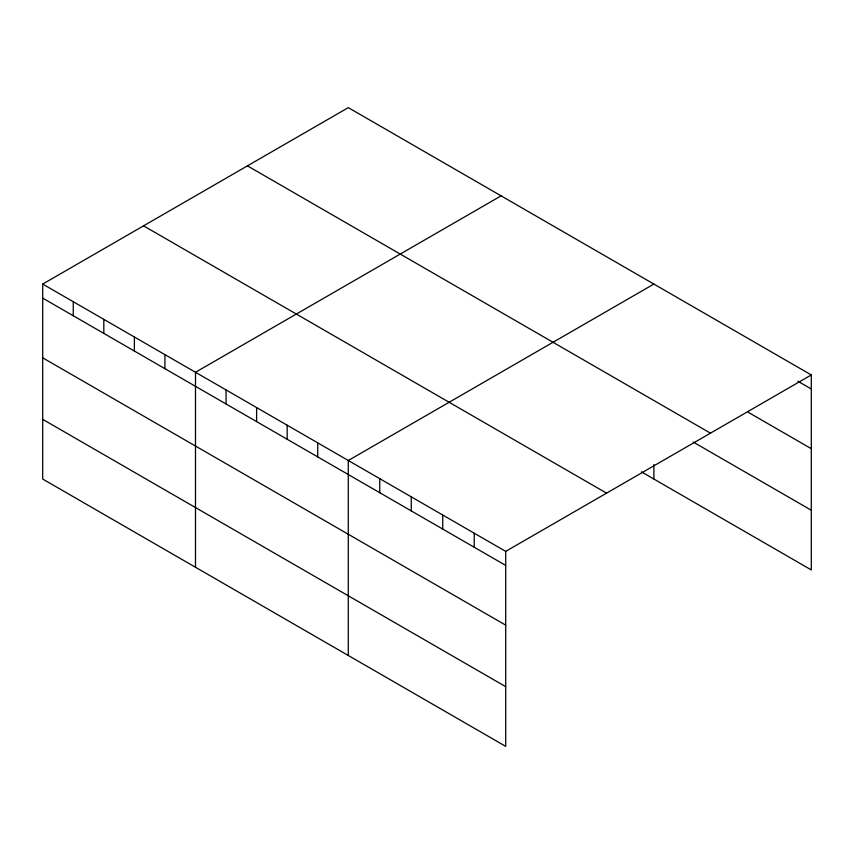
<?xml version="1.0" encoding="UTF-8"?>
<svg xmlns="http://www.w3.org/2000/svg" width="854" height="854" viewBox="0 0 854 854"><rect width="100%" height="100%" fill="white"/><g stroke="black" fill="none" stroke-linecap="round" stroke-linejoin="round"><path stroke-width="1.28" d="M505.707 625.139L505.707 551.374L42.7 284.072L42.7 479.051L505.707 746.364L505.707 625.139L42.7 357.826M641.429 471.856L811.3 569.928L811.3 374.949L348.293 107.636L42.7 284.072M501.084 195.844L195.491 372.28L195.491 567.269M653.876 284.062L348.283 460.498L348.283 655.477M505.707 551.374L811.3 374.949M797.807 381.194L811.3 388.986M748.328 412.343L811.3 448.702M247.446 165.857L710.453 433.17M693.234 442.052L811.3 510.222M143.547 225.84L606.553 493.153M42.7 298.11L505.707 565.423M42.7 419.346L505.707 686.659M653.876 464.448L653.876 479.051M474.216 533.206L474.216 547.243M442.735 515.026L442.735 529.074M411.254 496.847L411.254 510.895M379.763 478.667L379.763 492.715M317.72 442.852L317.72 456.89M287.168 425.207L287.168 439.255M256.606 407.561L256.606 421.609M226.054 389.926L226.054 403.963M164.929 354.634L164.929 368.682M134.377 336.999L134.377 351.037M103.814 319.353L103.814 333.402M73.263 301.708L73.263 315.756"/></g></svg>
